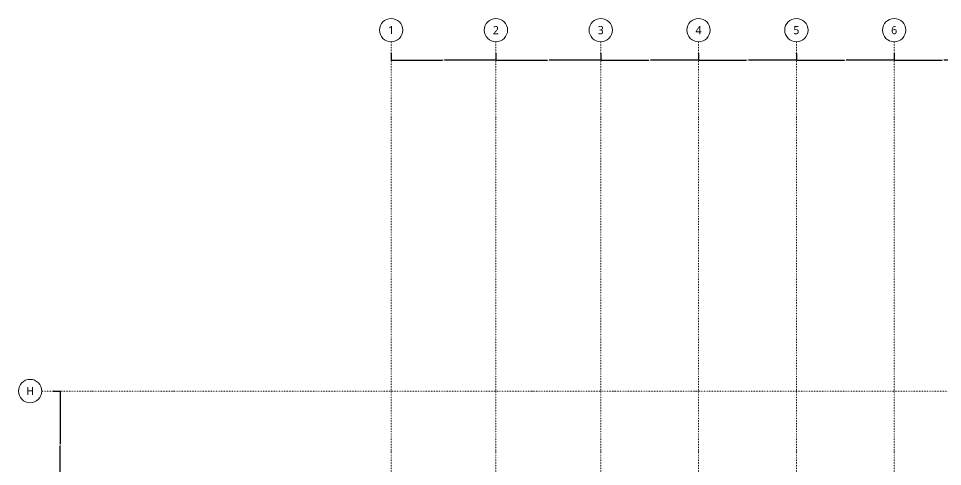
# Model space of a CAD drawing. Extents: x -32000 to 377127, y -29000 to 131250.
# Drawn here: x -32000 to 47350, y 92766 to 131250 of the extents above; entities that cross this region are included whole.
import ezdxf
from ezdxf.enums import TextEntityAlignment as Align

# ---------------------------------------------------------------- set-up
doc = ezdxf.new("R2010")
doc.units = 0
doc.header["$LTSCALE"] = 250
doc.linetypes.add('H12PL3$0$JJP_三點線', pattern=[0.9, 0.3, -0.15, 0, -0.15, 0, -0.15, 0, -0.15])
doc.layers.add('H12PL3$0$A-DIM', color=252, linetype='Continuous')
doc.layers.add('H12PL3$0$S-GRID', color=252, linetype='Continuous')
doc.styles.add('H12PL3$0$dim-txt', font='isocp.shx', dxfattribs={"width": 0.7, "bigfont": 'chineset.shx'})
doc.styles.add('H12PL3$0$Standard', font='', dxfattribs={"width": 0.8})
doc.styles.get('H12PL3$0$Standard').set_extended_font_data('Microsoft JhengHei')
doc.dimstyles.new('H12PL3$0$ARCH-dim-200MM', dxfattribs={"dimscale": 200, "dimtxt": 0.3, "dimasz": 0.1, "dimexe": 0.1, "dimexo": 0.1, "dimgap": 0.05, "dimtad": 1, "dimdec": 0, "dimlfac": 10, "dimrnd": 0.5, "dimdsep": 46, "dimtxsty": 'H12PL3$0$dim-txt', "dimblk": 'H12PL3$0$_Dot', "dimcen": 2, "dimclrd": 256, "dimclre": 256, "dimclrt": 256, "dimadec": 0, "dimazin": 0, "dimtfac": 1, "dimtix": 1, "dimtmove": 2, "dimatfit": 3, "dimldrblk": 'H12PL3$0$_OBLIQUE', "dimfxl": 1, "dimtvp": 1, "dimtolj": 1, "dimarcsym": 0})

# ---------------------------------------------------------------- blocks, each defined once
blk = doc.blocks.new('*D106')
at = {"layer": 'DEFPOINTS', "color": 0, "linetype": 'Continuous', "transparency": 16777216}
for p in [(-29000, 99250), (-29000, 90000), (-28420, 90000)]:
    blk.add_point(p, dxfattribs=at)
at = {"layer": 'H12PL3$0$A-DIM', "linetype": 'Continuous', "lineweight": -2, "transparency": 16777216}
for p, q in [((-28980, 99250), (-28400, 99250)), ((-28420, 99230), (-28420, 94703)), ((-28420, 90020), (-28420, 94547)), ((-28980, 90000), (-28400, 90000))]:
    blk.add_line(p, q, dxfattribs=at)
at = {"layer": 'H12PL3$0$A-DIM', "linetype": 'Continuous', "lineweight": 0, "transparency": 16777216, "insert": (-28420, 94625), "char_height": 60, "attachment_point": 5, "rotation": 90, "style": 'H12PL3$0$dim-txt'}
blk.add_mtext('\\A1;92500', dxfattribs=at)
blk = doc.blocks.new('H12PL3$0$_Dot')
blk = doc.blocks.new('H12PL3$0$_OBLIQUE')
at = {"color": 0, "linetype": 'ByBlock', "lineweight": -2}
blk.add_line((-0.5, -0.5), (0.5, 0.5), dxfattribs=at)
blk = doc.blocks.new('*D113')
at = {"layer": 'DEFPOINTS', "color": 0, "linetype": 'Continuous', "transparency": 16777216}
for p in [(0, 128250), (9000, 128250), (9000, 127670)]:
    blk.add_point(p, dxfattribs=at)
at = {"layer": 'H12PL3$0$A-DIM', "linetype": 'Continuous', "lineweight": -2, "transparency": 16777216}
for p, q in [((0, 128230), (0, 127650)), ((9000, 128230), (9000, 127650)), ((20, 127670), (4422, 127670)), ((8980, 127670), (4578, 127670))]:
    blk.add_line(p, q, dxfattribs=at)
at = {"layer": 'H12PL3$0$A-DIM', "linetype": 'Continuous', "lineweight": 0, "transparency": 16777216, "insert": (4500, 127670), "char_height": 60, "attachment_point": 5, "style": 'H12PL3$0$dim-txt'}
blk.add_mtext('\\A1;90000', dxfattribs=at)
blk = doc.blocks.new('*D114')
at = {"layer": 'DEFPOINTS', "color": 0, "linetype": 'Continuous', "transparency": 16777216}
for p in [(9000, 128250), (18000, 128250), (18000, 127670)]:
    blk.add_point(p, dxfattribs=at)
at = {"layer": 'H12PL3$0$A-DIM', "linetype": 'Continuous', "lineweight": -2, "transparency": 16777216}
for p, q in [((9000, 128230), (9000, 127650)), ((18000, 128230), (18000, 127650)), ((9020, 127670), (13422, 127670)), ((17980, 127670), (13578, 127670))]:
    blk.add_line(p, q, dxfattribs=at)
at = {"layer": 'H12PL3$0$A-DIM', "linetype": 'Continuous', "lineweight": 0, "transparency": 16777216, "insert": (13500, 127670), "char_height": 60, "attachment_point": 5, "style": 'H12PL3$0$dim-txt'}
blk.add_mtext('\\A1;90000', dxfattribs=at)
blk = doc.blocks.new('*D115')
at = {"layer": 'DEFPOINTS', "color": 0, "linetype": 'Continuous', "transparency": 16777216}
for p in [(18000, 128250), (26400, 128250), (26400, 127670)]:
    blk.add_point(p, dxfattribs=at)
at = {"layer": 'H12PL3$0$A-DIM', "linetype": 'Continuous', "lineweight": -2, "transparency": 16777216}
for p, q in [((18000, 128230), (18000, 127650)), ((26400, 128230), (26400, 127650)), ((18020, 127670), (22121, 127670)), ((26380, 127670), (22279, 127670))]:
    blk.add_line(p, q, dxfattribs=at)
at = {"layer": 'H12PL3$0$A-DIM', "linetype": 'Continuous', "lineweight": 0, "transparency": 16777216, "insert": (22200, 127670), "char_height": 60, "attachment_point": 5, "style": 'H12PL3$0$dim-txt'}
blk.add_mtext('\\A1;84000', dxfattribs=at)
blk = doc.blocks.new('*D116')
at = {"layer": 'DEFPOINTS', "color": 0, "linetype": 'Continuous', "transparency": 16777216}
for p in [(26400, 128250), (34800, 128250), (34800, 127670)]:
    blk.add_point(p, dxfattribs=at)
at = {"layer": 'H12PL3$0$A-DIM', "linetype": 'Continuous', "lineweight": -2, "transparency": 16777216}
for p, q in [((26400, 128230), (26400, 127650)), ((34800, 128230), (34800, 127650)), ((26420, 127670), (30521, 127670)), ((34780, 127670), (30679, 127670))]:
    blk.add_line(p, q, dxfattribs=at)
at = {"layer": 'H12PL3$0$A-DIM', "linetype": 'Continuous', "lineweight": 0, "transparency": 16777216, "insert": (30600, 127670), "char_height": 60, "attachment_point": 5, "style": 'H12PL3$0$dim-txt'}
blk.add_mtext('\\A1;84000', dxfattribs=at)
blk = doc.blocks.new('*D117')
at = {"layer": 'DEFPOINTS', "color": 0, "linetype": 'Continuous', "transparency": 16777216}
for p in [(34800, 128250), (43200, 128250), (43200, 127670)]:
    blk.add_point(p, dxfattribs=at)
at = {"layer": 'H12PL3$0$A-DIM', "linetype": 'Continuous', "lineweight": -2, "transparency": 16777216}
for p, q in [((34800, 128230), (34800, 127650)), ((43200, 128230), (43200, 127650)), ((34820, 127670), (38921, 127670)), ((43180, 127670), (39079, 127670))]:
    blk.add_line(p, q, dxfattribs=at)
at = {"layer": 'H12PL3$0$A-DIM', "linetype": 'Continuous', "lineweight": 0, "transparency": 16777216, "insert": (39000, 127670), "char_height": 60, "attachment_point": 5, "style": 'H12PL3$0$dim-txt'}
blk.add_mtext('\\A1;84000', dxfattribs=at)
blk = doc.blocks.new('*D118')
at = {"layer": 'DEFPOINTS', "color": 0, "linetype": 'Continuous', "transparency": 16777216}
for p in [(43200, 128250), (51600, 128250), (51600, 127670)]:
    blk.add_point(p, dxfattribs=at)
at = {"layer": 'H12PL3$0$A-DIM', "linetype": 'Continuous', "lineweight": -2, "transparency": 16777216}
for p, q in [((43200, 128230), (43200, 127650)), ((51600, 128230), (51600, 127650)), ((43220, 127670), (47321, 127670)), ((51580, 127670), (47479, 127670))]:
    blk.add_line(p, q, dxfattribs=at)
at = {"layer": 'H12PL3$0$A-DIM', "linetype": 'Continuous', "lineweight": 0, "transparency": 16777216, "insert": (47400, 127670), "char_height": 60, "attachment_point": 5, "style": 'H12PL3$0$dim-txt'}
blk.add_mtext('\\A1;84000', dxfattribs=at)
blk = doc.blocks.new('H12PL3')
at = {"layer": 'H12PL3$0$S-GRID', "linetype": 'H12PL3$0$JJP_三點線', "lineweight": 0}
for p, q in [((0, 128250), (0, 129250)), ((9000, 128250), (9000, 129250)), ((18000, 128250), (18000, 129250)), ((26400, 128250), (26400, 129250)), ((34800, 128250), (34800, 129250)), ((43200, 128250), (43200, 129250)), ((0, 128250), (0, -28000)), ((9000, 128250), (9000, -28000)), ((18000, 128250), (18000, -28000)), ((26400, 128250), (26400, -28000)), ((34800, 128250), (34800, -28000)), ((43200, 128250), (43200, -28000)), ((-29000, 99250), (-30000, 99250)), ((-29000, 99250), (289600, 99250))]:
    blk.add_line(p, q, dxfattribs=at)
at = {"layer": 'H12PL3$0$S-GRID', "lineweight": 0}
for centre in [(0, 130250), (9000, 130250), (18000, 130250), (26400, 130250), (34800, 130250), (43200, 130250), (-31000, 99250)]:
    blk.add_circle(centre, 1000, dxfattribs=at)
at = {"layer": 'H12PL3$0$S-GRID', "linetype": 'H12PL3$0$JJP_三點線', "lineweight": 0}
for p in [(0, 128250), (0, 128250), (9000, 128250), (9000, 128250), (18000, 128250), (18000, 128250), (26400, 128250), (26400, 128250), (34800, 128250), (34800, 128250), (43200, 128250), (43200, 128250), (-29000, 99250), (-29000, 99250)]:
    blk.add_point(p, dxfattribs=at)
at = {"layer": 'H12PL3$0$S-GRID', "style": 'H12PL3$0$Standard'}
for s, p in [('1', (0, 130602.36)), ('2', (9000, 130600)), ('3', (18000, 130600)), ('4', (26400, 130600)), ('5', (34800, 130600)), ('6', (43200, 130600)), ('H', (-31000, 99600))]:
    blk.add_text(s, height=700, dxfattribs=at).set_placement(p, align=Align.TOP_CENTER)
at = {"layer": 'H12PL3$0$A-DIM', "linetype": 'Continuous', "lineweight": 0}
for base, p1, p2, picture, middle in [((9000, 127670), (0, 128250), (9000, 128250), '*D113', (4500, 127670)), ((18000, 127670), (9000, 128250), (18000, 128250), '*D114', (13500, 127670)), ((26400, 127670), (18000, 128250), (26400, 128250), '*D115', (22200, 127670)), ((34800, 127670), (26400, 128250), (34800, 128250), '*D116', (30600, 127670)), ((43200, 127670), (34800, 128250), (43200, 128250), '*D117', (39000, 127670)), ((51600, 127670), (43200, 128250), (51600, 128250), '*D118', (47400, 127670))]:
    dim = blk.add_linear_dim(base=base, p1=p1, p2=p2, dimstyle='H12PL3$0$ARCH-dim-200MM', dxfattribs=at)
    dim.commit()
    dim.dimension.update_dxf_attribs({"geometry": picture, "text_midpoint": middle, "dimtype": 128})
dim = blk.add_linear_dim(base=(-28420, 90000), p1=(-29000, 99250), p2=(-29000, 90000), angle=270, dimstyle='H12PL3$0$ARCH-dim-200MM', dxfattribs=at)
dim.commit()
dim.dimension.update_dxf_attribs({"geometry": '*D106', "text_midpoint": (-28420, 94625), "dimtype": 128, "text_rotation": 90})

msp = doc.modelspace()

# ---------------------------------------------------------------- block references
msp.add_blockref('H12PL3', (0, 0))

doc.saveas('drawing.dxf')
